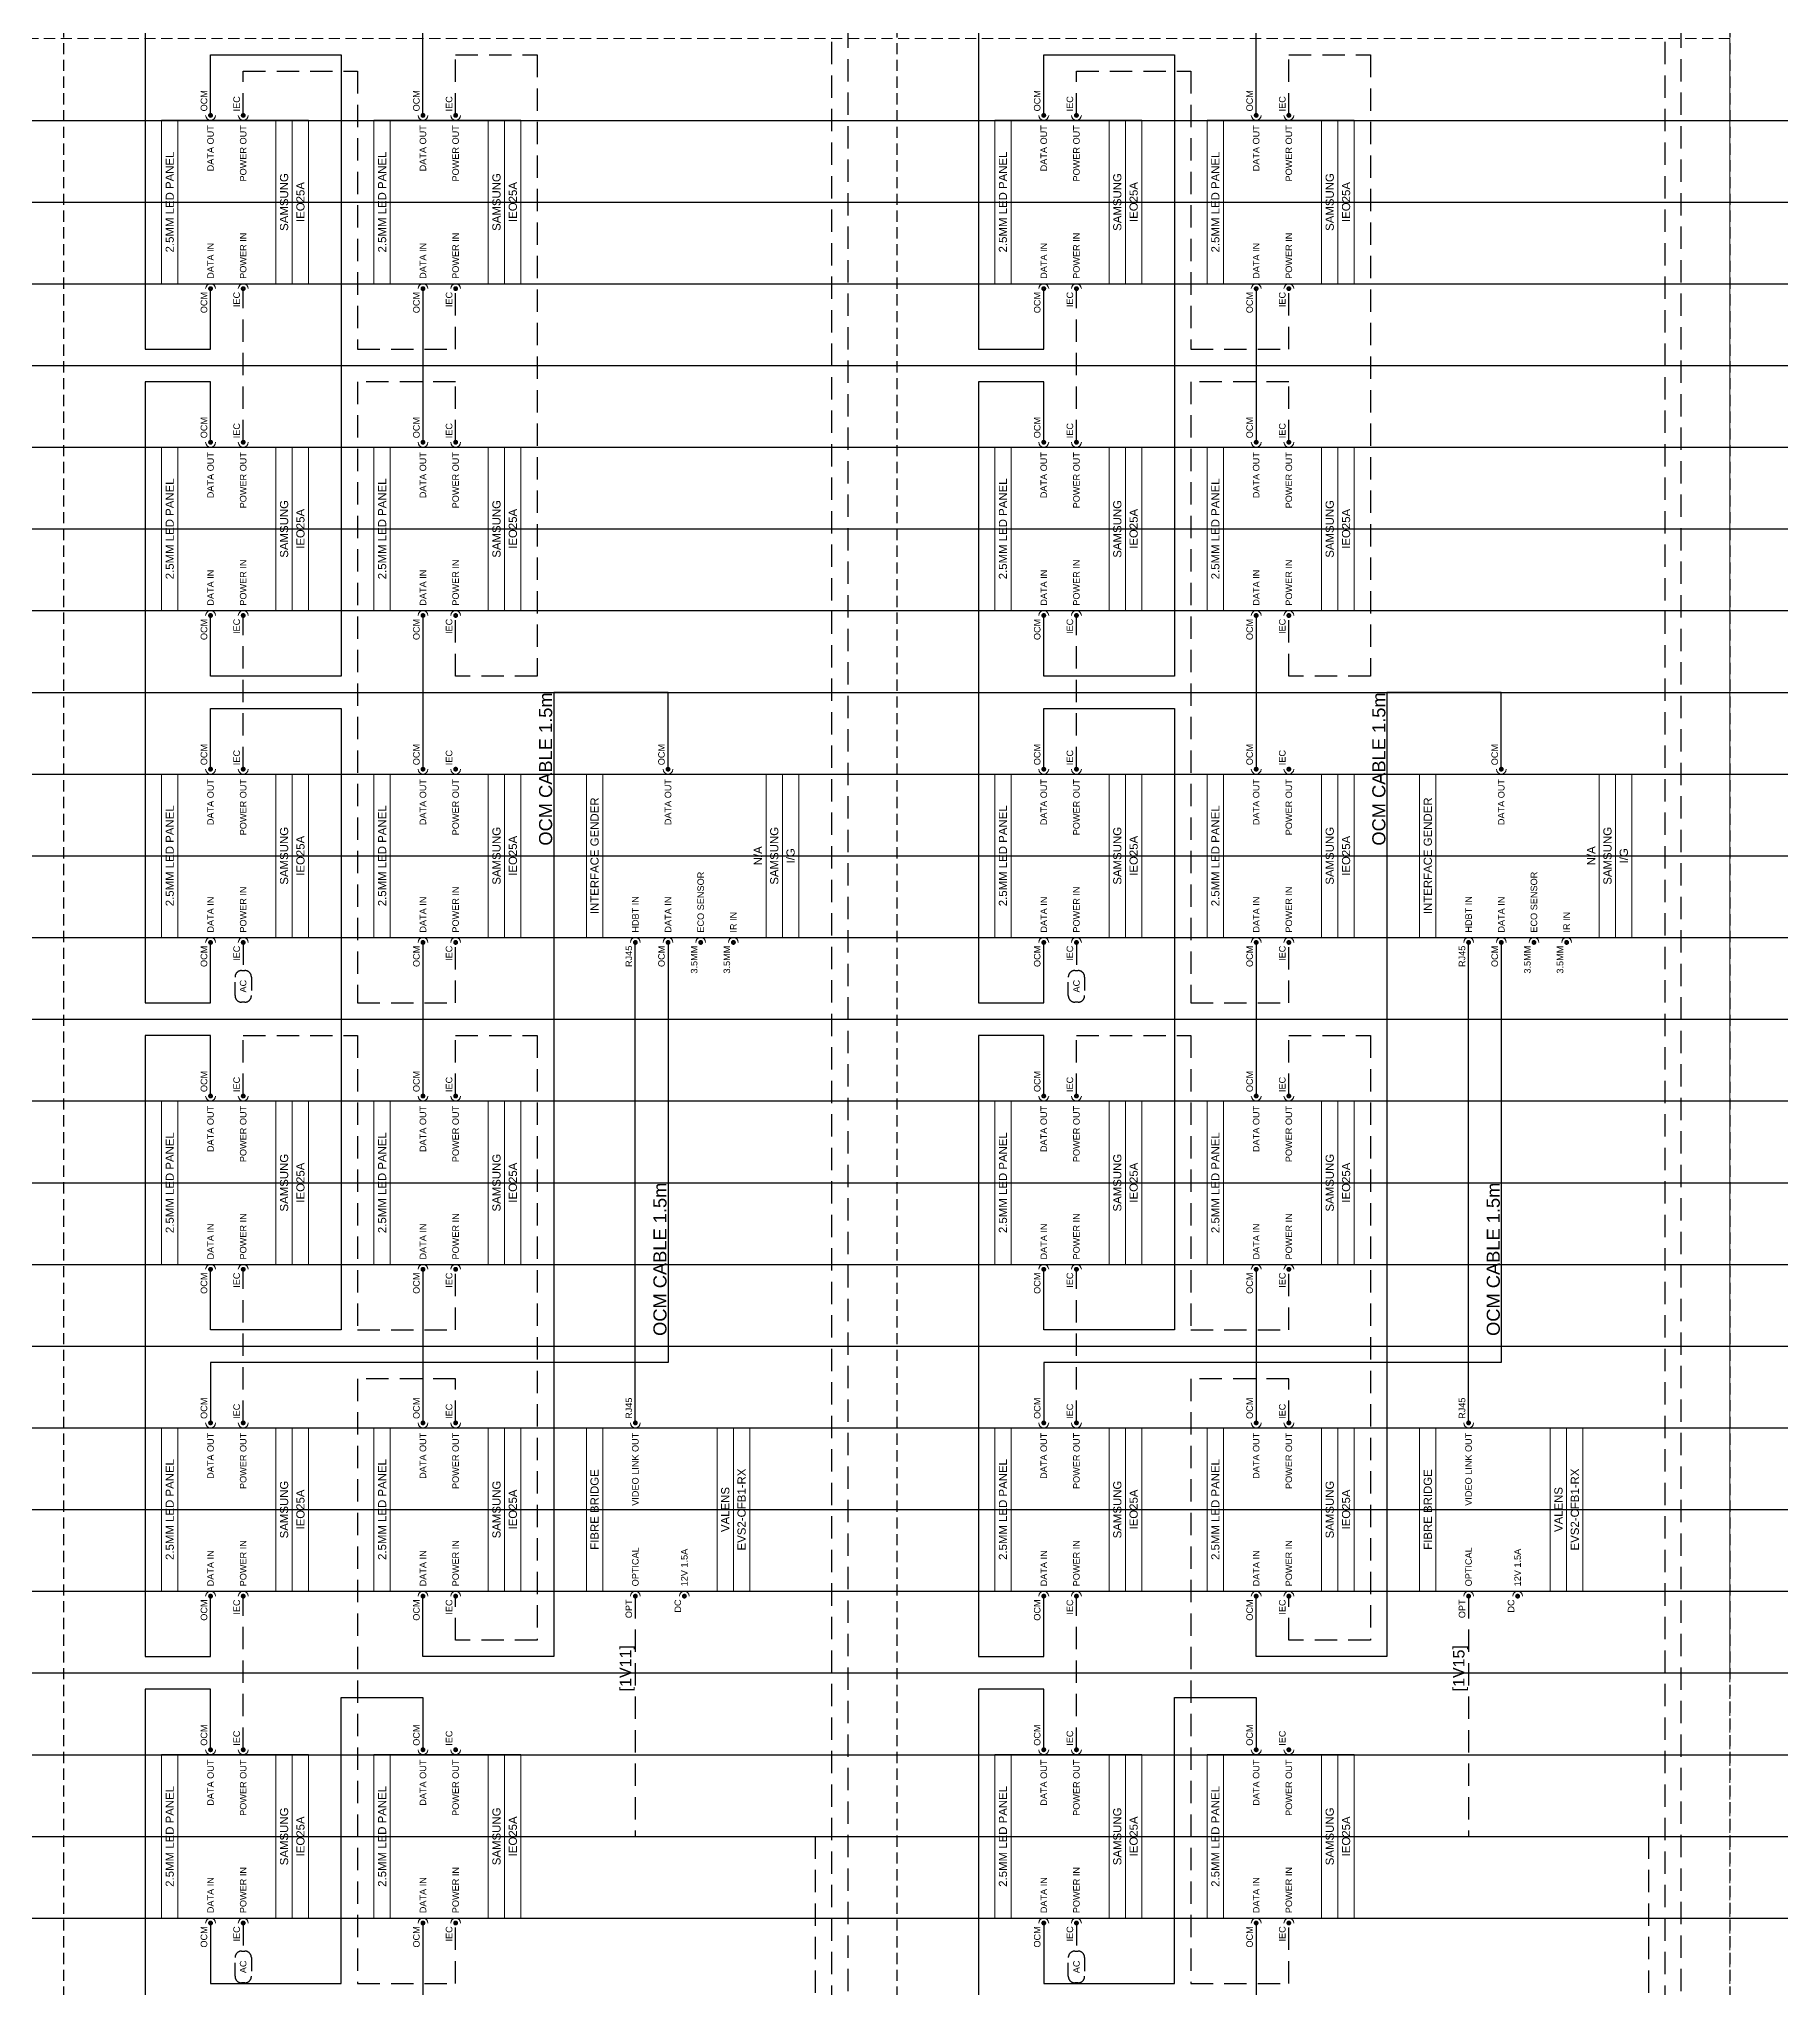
# Model space of a CAD drawing. Header units: millimetres. Extents: x 0 to 592, y -6 to 839.
# Drawn here: x 195 to 390.1, y 420.9 to 639.1 of the extents above; entities that cross this region are included whole.
import ezdxf
from ezdxf.enums import TextEntityAlignment as Align

# ---------------------------------------------------------------- set-up
doc = ezdxf.new("R2010")
doc.units = ezdxf.units.MM
doc.linetypes.add('DASHED', pattern=[0.75, 0.5, -0.25])
doc.linetypes.add('DASHED2', pattern=[0.375, 0.25, -0.125])
for name, color, linetype in [('SC - 3 Core Flex', 7, 'DASHED'), ('SC - Cat - Red - AV', 1, 'Continuous'), ('SC - Fibre', 170, 'DASHED'), ('SC - Text', 7, 'Continuous'), ('Text', 7, 'Continuous')]:
    doc.layers.add(name, color=color, linetype=linetype)
doc.layers.add('SC - Equipment', color=7, linetype='Continuous', lineweight=13)
doc.layers.add('SC - Xlines', color=252, linetype='Continuous', plot=False)
doc.styles.add('ARIAL', font='arial.ttf')
doc.styles.get("Standard").update_dxf_attribs({"font": 'arial.ttf'})

# ---------------------------------------------------------------- blocks, each defined once
blk = doc.blocks.new('SAMSUNG LH025IEA - SCHEMATIC')
at = {"layer": 'SC - Equipment'}
for p, q in [((-25, 0), (25, 0)), ((-25, -45), (-25, 0)), ((25, 0), (25, -45)), ((25, -5), (-25, -5)), ((25, -35), (-25, -35)), ((25, -35), (-25, -35)), ((25, -40), (-25, -40)), ((25, -40), (-25, -40)), ((25, -40), (-25, -40)), ((25, -45), (-25, -45))]:
    blk.add_line(p, q, dxfattribs=at)
at = {"layer": 'SC - Equipment', "const_width": 0.7}
for points in [[(-26.1, -15, 1), (-26.9, -15, 1)], [(26.1, -15, -1), (26.9, -15, -1)], [(-26.1, -25, 1), (-26.9, -25, 1)], [(26.1, -25, -1), (26.9, -25, -1)]]:
    blk.add_lwpolyline(points, format="xyb", close=True, dxfattribs=at)
at = {"layer": 'SC - Equipment'}
for centre, start, end in [((-26.5, -15), 270, 90), ((26.5, -15), 90, 270), ((-26.5, -25), 270, 90), ((26.5, -25), 90, 270)]:
    blk.add_arc(centre, 1.5, start, end, dxfattribs=at)
at = {"ltscale": 5}
for tag, p in [('DESCRIPTION', (0, -2.5)), ('MODEL', (0, -42.5)), ('MAKE', (0, -37.5))]:
    blk.add_attdef(tag, text='', height=2.5, dxfattribs=at).set_placement(p, align=Align.MIDDLE_CENTER)
at = {"ltscale": 5, "flags": 1}
for tag, p in [('ROOM_TYPE', (45, -5)), ('LOCATION', (45, -10)), ('RACK_EQUIPMENT_(Y/N)', (45, -15)), ('IP_(Y/N)', (45, -30)), ('POE(WATT)', (45, -35)), ('AMP(@240V)', (45, -40)), ('WATT', (45, -45)), ('BTU/H', (45, -50)), ('WEIGHT(KG)', (45, -55)), ('TRANSFORMER_TAPS', (45, -60))]:
    blk.add_attdef(tag, p, '', height=2.5, dxfattribs=at)
blk.add_attdef('BRACKET', text='', height=2.5, dxfattribs=at).set_placement((0, -32.5), align=Align.MIDDLE_CENTER)
at = {"layer": 'SC - Equipment', "ltscale": 5, "char_height": 2}
for s, insert, width, attachment_point in [('OCM', (-27.5, -13), 5.7736, 6), ('DATA IN', (-23.5, -15), 23.5, 4), ('DATA OUT', (23.5, -15), 23.5, 6), ('OCM', (27.72, -13), 7.1748, 4), ('IEC', (-27.5, -23), 5.7736, 6), ('IEC', (27.72, -23), 7.1748, 4), ('POWER IN', (-23.5, -25), 23.5, 4), ('POWER OUT', (23.5, -25), 23.5, 6)]:
    blk.add_mtext(s, dxfattribs=dict(at, insert=insert, width=width, attachment_point=attachment_point))
blk = doc.blocks.new('SAMSUNG I-G CARD - SCHEMATIC')
at = {"layer": 'SC - Equipment'}
for p, q in [((-25, 0), (25, 0)), ((-25, -65), (-25, 0)), ((25, 0), (25, -65)), ((25, -5), (-25, -5)), ((25, -55), (-25, -55)), ((25, -55), (-25, -55)), ((25, -60), (-25, -60)), ((25, -60), (-25, -60)), ((25, -60), (-25, -60)), ((25, -65), (-25, -65))]:
    blk.add_line(p, q, dxfattribs=at)
at = {"layer": 'SC - Equipment', "const_width": 0.7}
for points in [[(-26.1, -15, 1), (-26.9, -15, 1)], [(-26.1, -25, 1), (-26.9, -25, 1)], [(26.1, -25, -1), (26.9, -25, -1)], [(-26.1, -35, 1), (-26.9, -35, 1)], [(-26.1, -45, 1), (-26.9, -45, 1)]]:
    blk.add_lwpolyline(points, format="xyb", close=True, dxfattribs=at)
at = {"layer": 'SC - Equipment'}
for centre, start, end in [((-26.5, -15), 270, 90), ((-26.5, -25), 270, 90), ((26.5, -25), 90, 270), ((-26.5, -35), 270, 90), ((-26.5, -45), 270, 90)]:
    blk.add_arc(centre, 1.5, start, end, dxfattribs=at)
at = {"ltscale": 5}
for tag, p in [('DESCRIPTION', (0, -2.5)), ('BRACKET', (0, -52.5)), ('MAKE', (0, -57.5)), ('MODEL', (0, -62.5))]:
    blk.add_attdef(tag, text='', height=2.5, dxfattribs=at).set_placement(p, align=Align.MIDDLE_CENTER)
at = {"ltscale": 5, "flags": 1}
for tag, p in [('ROOM_TYPE', (45, -5)), ('LOCATION', (45, -10)), ('RACK_EQUIPMENT_(Y/N)', (45, -15)), ('IP_(Y/N)', (45, -30)), ('POE(WATT)', (45, -35)), ('AMP(@240V)', (45, -40)), ('WATT', (45, -45)), ('BTU/H', (45, -50)), ('WEIGHT(KG)', (45, -55)), ('TRANSFORMER_TAPS', (45, -60))]:
    blk.add_attdef(tag, p, '', height=2.5, dxfattribs=at)
at = {"layer": 'SC - Equipment', "ltscale": 5, "char_height": 2}
for s, insert, width, attachment_point in [('RJ45', (-27.5, -13), 5.7736, 6), ('HDBT IN', (-23.5, -15), 23.5, 4), ('OCM', (-27.5, -23), 5.7736, 6), ('OCM', (27.7, -23), 3.7458, 4), ('DATA IN ', (-23.5, -25), 28.0635, 4), ('DATA OUT', (23.5, -25), 23.5, 6), ('3.5MM', (-27.5, -33), 5.7736, 6), ('ECO SENSOR', (-23.5, -35), 23.5, 4), ('3.5MM', (-27.5, -43), 5.7736, 6), ('IR IN', (-23.5, -45), 23.5, 4)]:
    blk.add_mtext(s, dxfattribs=dict(at, insert=insert, width=width, attachment_point=attachment_point))
blk = doc.blocks.new('VALENS - FIBRE BRIDGE RX')
at = {"layer": 'SC - Equipment'}
for p, q in [((-25, 0), (25, 0)), ((-25, -50), (-25, 0)), ((25, 0), (25, -50)), ((25, -5), (-25, -5)), ((25, -40), (-25, -40)), ((25, -40), (-25, -40)), ((25, -45), (-25, -45)), ((25, -45), (-25, -45)), ((25, -45), (-25, -45)), ((25, -50), (-25, -50))]:
    blk.add_line(p, q, dxfattribs=at)
at = {"layer": 'SC - Equipment', "const_width": 0.7}
for points in [[(-26.1, -15, 1), (-26.9, -15, 1)], [(26.1, -15, -1), (26.9, -15, -1)], [(-26.1, -30, 1), (-26.9, -30, 1)]]:
    blk.add_lwpolyline(points, format="xyb", close=True, dxfattribs=at)
at = {"layer": 'SC - Equipment'}
for centre, start, end in [((-26.5, -15), 270, 90), ((26.5, -15), 90, 270), ((-26.5, -30), 270, 90)]:
    blk.add_arc(centre, 1.5, start, end, dxfattribs=at)
at = {"ltscale": 5}
for tag, p in [('DESCRIPTION', (0, -2.5)), ('MAKE', (0, -42.5)), ('MODEL', (0, -47.5))]:
    blk.add_attdef(tag, text='', height=2.5, dxfattribs=at).set_placement(p, align=Align.MIDDLE_CENTER)
at = {"ltscale": 5, "flags": 1}
for tag, p in [('ROOM_TYPE', (45, -5)), ('LOCATION', (45, -10)), ('RACK_EQUIPMENT_(Y/N)', (45, -15)), ('IP_(Y/N)', (45, -30)), ('POE(WATT)', (45, -35)), ('AMP(@240V)', (45, -40)), ('WATT', (45, -45)), ('BTU/H', (45, -50)), ('WEIGHT(KG)', (45, -55)), ('TRANSFORMER_TAPS', (45, -60))]:
    blk.add_attdef(tag, p, '', height=2.5, dxfattribs=at)
blk.add_attdef('BRACKET', text='', height=2.5, dxfattribs=at).set_placement((0, -37.5), align=Align.MIDDLE_CENTER)
at = {"layer": 'SC - Equipment', "ltscale": 5, "char_height": 2}
for s, insert, width, attachment_point in [('OPT', (-27.5, -13), 5.7736, 6), ('OPTICAL', (-23.5, -15), 31.9845, 4), ('VIDEO LINK OUT', (23.5, -15), 23.5, 6), ('RJ45', (27.72, -13), 7.1748, 4), ('DC', (-27.5, -28), 5.7736, 6), ('12V 1.5A', (-23.5, -30), 23.5, 4)]:
    blk.add_mtext(s, dxfattribs=dict(at, insert=insert, width=width, attachment_point=attachment_point))

msp = doc.modelspace()

# ---------------------------------------------------------------- linework, layer by layer
at = {"color": 31, "linetype": 'DASHED2', "ltscale": 5}
for p, q in [((197.78, 839.28), (197.78, 62.45)), ((291.06, 839.28), (291.06, 62.45)), ((384.34, 839.28), (384.34, 62.45))]:
    msp.add_line(p, q, dxfattribs=at)
at = {"ltscale": 5}
for points in [[(214.24, 667.13), (214.24, 673.9), (206.92, 673.9), (206.92, 604.4), (214.24, 604.4), (214.24, 611.16)], [(307.52, 667.13), (307.52, 673.9), (300.2, 673.9), (300.2, 604.4), (307.52, 604.4), (307.52, 611.16)], [(238.01, 630.55), (238.01, 647.74)], [(331.3, 630.55), (331.3, 647.74)], [(214.24, 630.55), (214.24, 637.32), (228.87, 637.32), (228.87, 567.81), (214.24, 567.81), (214.24, 574.58)], [(307.52, 630.55), (307.52, 637.32), (322.15, 637.32), (322.15, 567.81), (307.52, 567.81), (307.52, 574.58)], [(238.01, 611.16), (238.01, 593.97)], [(331.3, 611.16), (331.3, 593.97)], [(214.24, 593.97), (214.24, 600.74), (206.92, 600.74), (206.92, 531.23), (214.24, 531.23), (214.24, 538)], [(307.52, 593.97), (307.52, 600.74), (300.2, 600.74), (300.2, 531.23), (307.52, 531.23), (307.52, 538)], [(238.01, 574.58), (238.01, 557.39)], [(331.3, 574.58), (331.3, 557.39)], [(265.45, 557.39), (265.45, 565.98), (252.65, 565.98), (252.65, 458.07), (238.01, 458.07), (238.01, 464.84)], [(358.73, 557.39), (358.73, 565.98), (345.93, 565.98), (345.93, 458.07), (331.3, 458.07), (331.3, 464.84)], [(214.24, 557.39), (214.24, 564.16), (228.87, 564.16), (228.87, 494.65), (214.24, 494.65), (214.24, 501.42)], [(307.52, 557.39), (307.52, 564.16), (322.15, 564.16), (322.15, 494.65), (307.52, 494.65), (307.52, 501.42)], [(265.45, 538), (265.45, 490.99), (214.24, 490.99), (214.24, 484.22)], [(238.01, 538), (238.01, 520.81)], [(358.73, 538), (358.73, 490.99), (307.52, 490.99), (307.52, 484.22)], [(331.3, 538), (331.3, 520.81)], [(214.24, 520.81), (214.24, 527.57), (206.92, 527.57), (206.92, 458.07), (214.24, 458.07), (214.24, 464.84)], [(307.52, 520.81), (307.52, 527.57), (300.2, 527.57), (300.2, 458.07), (307.52, 458.07), (307.52, 464.84)], [(238.01, 501.42), (238.01, 484.22)], [(331.3, 501.42), (331.3, 484.22)], [(214.24, 447.64), (214.24, 454.41), (206.92, 454.41), (206.92, 384.91), (214.24, 384.91), (214.24, 391.67)], [(307.52, 447.64), (307.52, 454.41), (300.2, 454.41), (300.2, 384.91), (307.52, 384.91), (307.52, 391.67)], [(214.24, 428.25), (214.24, 421.49), (228.87, 421.49), (228.87, 453.5), (238.01, 453.5), (238.01, 447.64)], [(307.52, 428.25), (307.52, 421.49), (322.15, 421.49), (322.15, 453.5), (331.3, 453.5), (331.3, 447.64)], [(238.02, 428.25), (238.02, 411.06)], [(331.3, 428.25), (331.3, 411.06)]]:
    msp.add_lwpolyline(points, dxfattribs=at)
at = {"layer": 'SC - 3 Core Flex', "ltscale": 5}
for points in [[(241.67, 630.55), (241.67, 637.32), (250.82, 637.32), (250.82, 567.81), (241.67, 567.81), (241.67, 574.58)], [(334.96, 630.55), (334.96, 637.32), (344.1, 637.32), (344.1, 567.81), (334.96, 567.81), (334.96, 574.58)], [(217.89, 630.55), (217.89, 635.49), (230.7, 635.49), (230.7, 604.4), (241.67, 604.4), (241.67, 611.16)], [(311.18, 630.55), (311.18, 635.49), (323.98, 635.49), (323.98, 604.4), (334.96, 604.4), (334.96, 611.16)], [(217.89, 593.97), (217.89, 611.16)], [(311.18, 593.97), (311.18, 611.16)], [(241.67, 593.97), (241.67, 600.74), (230.7, 600.74), (230.7, 531.23), (241.67, 531.23), (241.67, 538)], [(334.96, 593.97), (334.96, 600.74), (323.98, 600.74), (323.98, 531.23), (334.96, 531.23), (334.96, 538)], [(217.89, 557.39), (217.89, 574.58)], [(311.18, 557.39), (311.18, 574.58)], [(217.89, 538), (217.89, 534.85)], [(311.18, 538), (311.18, 534.85)], [(217.89, 520.81), (217.89, 527.57), (230.7, 527.57), (230.7, 494.65), (241.67, 494.65), (241.67, 501.42)], [(241.67, 520.81), (241.67, 527.57), (250.82, 527.57), (250.82, 459.9), (241.67, 459.9), (241.67, 464.84)], [(311.18, 520.81), (311.18, 527.57), (323.98, 527.57), (323.98, 494.65), (334.96, 494.65), (334.96, 501.42)], [(334.96, 520.81), (334.96, 527.57), (344.1, 527.57), (344.1, 459.9), (334.96, 459.9), (334.96, 464.84)], [(217.89, 484.22), (217.89, 501.42)], [(311.18, 484.22), (311.18, 501.42)], [(241.67, 484.22), (241.67, 489.16), (230.7, 489.16), (230.7, 421.49), (241.67, 421.49), (241.67, 428.25)], [(334.96, 484.22), (334.96, 489.16), (323.98, 489.16), (323.98, 421.49), (334.96, 421.49), (334.96, 428.25)], [(217.89, 447.64), (217.89, 464.84)], [(311.18, 447.64), (311.18, 464.84)], [(217.89, 428.25), (217.89, 425.11)], [(311.18, 428.25), (311.18, 425.11)]]:
    msp.add_lwpolyline(points, dxfattribs=at)
at = {"layer": 'SC - 3 Core Flex', "ltscale": 3}
for points in [[(216.98, 532.04), (216.98, 534.12, -0.414214), (217.71, 534.85), (218.08, 534.85, -0.414214), (218.81, 534.12), (218.81, 532.04, -0.414214), (218.08, 531.31), (217.71, 531.31, -0.414214)], [(310.26, 532.04), (310.26, 534.12, -0.414214), (311, 534.85), (311.36, 534.85, -0.414214), (312.09, 534.12), (312.09, 532.04, -0.414214), (311.36, 531.31), (311, 531.31, -0.414214)], [(216.98, 422.29), (216.98, 424.38, -0.414214), (217.71, 425.11), (218.08, 425.11, -0.414214), (218.81, 424.38), (218.81, 422.29, -0.414214), (218.08, 421.56), (217.71, 421.56, -0.414214)], [(310.26, 422.29), (310.26, 424.38, -0.414214), (311, 425.11), (311.36, 425.11, -0.414214), (312.09, 424.38), (312.09, 422.29, -0.414214), (311.36, 421.56), (311, 421.56, -0.414214)]]:
    msp.add_lwpolyline(points, format="xyb", close=True, dxfattribs=at)
at = {"layer": 'SC - Cat - Red - AV', "ltscale": 5}
for points in [[(261.79, 484.22), (261.79, 538)], [(355.08, 484.22), (355.08, 538)]]:
    msp.add_lwpolyline(points, dxfattribs=at)
at = {"layer": 'SC - Equipment', "color": 251, "linetype": 'DASHED2', "ltscale": 5, "true_color": 0x636466}
for points in [[(18.53, 639.15), (18.53, 456.24), (384.34, 456.24), (384.34, 639.15)], [(18.52, 456.24), (18.52, 273.33), (384.34, 273.33), (384.34, 456.24)]]:
    msp.add_lwpolyline(points, close=True, dxfattribs=at)
at = {"layer": 'SC - Fibre', "ltscale": 5}
for points in [[(285.57, 839.36), (285.57, 42.33)], [(378.85, 839.36), (378.85, 42.33)], [(261.79, 830.65), (261.79, 803.77), (283.74, 803.77), (283.74, 42.33)], [(355.08, 830.65), (355.08, 803.77), (377.03, 803.77), (377.03, 42.33)], [(261.79, 464.84), (261.79, 437.95), (281.91, 437.95), (281.91, 42.33)], [(355.08, 464.84), (355.08, 437.95), (375.2, 437.95), (375.2, 42.33)]]:
    msp.add_lwpolyline(points, dxfattribs=at)
at = {"layer": 'SC - Xlines', "color": 250, "ltscale": 5}
for points in [[(-0.03, 630), (519.95, 630)], [(-0.03, 611.71), (519.95, 611.71)], [(-0.03, 593.42), (519.95, 593.42)], [(-0.03, 575.13), (519.95, 575.13)], [(-0.03, 556.84), (519.95, 556.84)], [(-0.03, 538.55), (519.95, 538.55)], [(-0.03, 520.26), (519.95, 520.26)], [(-0.03, 501.97), (519.95, 501.97)], [(-0.03, 483.68), (519.95, 483.68)], [(-0.03, 465.38), (519.95, 465.38)], [(-0.03, 447.09), (519.95, 447.09)], [(-0.03, 428.8), (519.95, 428.8)]]:
    msp.add_lwpolyline(points, dxfattribs=at)
at = {"layer": 'SC - Xlines', "ltscale": 5}
for points in [[(-0.03, 620.86), (519.95, 620.86)], [(-0.03, 602.57), (519.95, 602.57)], [(-0.03, 584.28), (519.95, 584.28)], [(-0.03, 565.98), (519.95, 565.98)], [(-0.03, 547.69), (519.95, 547.69)], [(-0.03, 529.4), (519.95, 529.4)], [(-0.03, 511.11), (519.95, 511.11)], [(-0.03, 492.82), (519.95, 492.82)], [(-0.03, 474.53), (519.95, 474.53)], [(-0.03, 456.24), (519.95, 456.24)], [(-0.03, 437.95), (519.95, 437.95)]]:
    msp.add_lwpolyline(points, dxfattribs=at)

# ---------------------------------------------------------------- block references
at = {"ltscale": 5, "xscale": 0.3658170103836395, "yscale": 0.3658170103836395, "zscale": 0.3658170103836395, "rotation": 90.00000000000001}
for name, p, values in [('SAMSUNG LH025IEA - SCHEMATIC', (208.75, 620.86), {'DESCRIPTION': '2.5MM LED PANEL', 'MAKE': 'SAMSUNG', 'MODEL': 'IEO25A'}), ('SAMSUNG LH025IEA - SCHEMATIC', (232.53, 620.86), {'DESCRIPTION': '2.5MM LED PANEL', 'MAKE': 'SAMSUNG', 'MODEL': 'IEO25A'}), ('SAMSUNG LH025IEA - SCHEMATIC', (302.03, 620.86), {'DESCRIPTION': '2.5MM LED PANEL', 'MAKE': 'SAMSUNG', 'MODEL': 'IEO25A'}), ('SAMSUNG LH025IEA - SCHEMATIC', (325.81, 620.86), {'DESCRIPTION': '2.5MM LED PANEL', 'MAKE': 'SAMSUNG', 'MODEL': 'IEO25A'}), ('SAMSUNG LH025IEA - SCHEMATIC', (208.75, 584.28), {'DESCRIPTION': '2.5MM LED PANEL', 'MAKE': 'SAMSUNG', 'MODEL': 'IEO25A'}), ('SAMSUNG LH025IEA - SCHEMATIC', (232.53, 584.28), {'DESCRIPTION': '2.5MM LED PANEL', 'MAKE': 'SAMSUNG', 'MODEL': 'IEO25A'}), ('SAMSUNG LH025IEA - SCHEMATIC', (302.03, 584.28), {'DESCRIPTION': '2.5MM LED PANEL', 'MAKE': 'SAMSUNG', 'MODEL': 'IEO25A'}), ('SAMSUNG LH025IEA - SCHEMATIC', (325.81, 584.28), {'DESCRIPTION': '2.5MM LED PANEL', 'MAKE': 'SAMSUNG', 'MODEL': 'IEO25A'}), ('SAMSUNG LH025IEA - SCHEMATIC', (208.75, 547.69), {'DESCRIPTION': '2.5MM LED PANEL', 'MAKE': 'SAMSUNG', 'MODEL': 'IEO25A'}), ('SAMSUNG LH025IEA - SCHEMATIC', (232.53, 547.69), {'DESCRIPTION': '2.5MM LED PANEL', 'MAKE': 'SAMSUNG', 'MODEL': 'IEO25A'}), ('SAMSUNG I-G CARD - SCHEMATIC', (256.31, 547.69), {'DESCRIPTION': 'INTERFACE GENDER', 'MAKE': 'SAMSUNG', 'MODEL': 'I/G', 'BRACKET': 'N/A'}), ('SAMSUNG LH025IEA - SCHEMATIC', (302.03, 547.69), {'DESCRIPTION': '2.5MM LED PANEL', 'MAKE': 'SAMSUNG', 'MODEL': 'IEO25A'}), ('SAMSUNG LH025IEA - SCHEMATIC', (325.81, 547.69), {'DESCRIPTION': '2.5MM LED PANEL', 'MAKE': 'SAMSUNG', 'MODEL': 'IEO25A'}), ('SAMSUNG I-G CARD - SCHEMATIC', (349.59, 547.69), {'DESCRIPTION': 'INTERFACE GENDER', 'MAKE': 'SAMSUNG', 'MODEL': 'I/G', 'BRACKET': 'N/A'}), ('SAMSUNG LH025IEA - SCHEMATIC', (208.75, 511.11), {'DESCRIPTION': '2.5MM LED PANEL', 'MAKE': 'SAMSUNG', 'MODEL': 'IEO25A'}), ('SAMSUNG LH025IEA - SCHEMATIC', (232.53, 511.11), {'DESCRIPTION': '2.5MM LED PANEL', 'MAKE': 'SAMSUNG', 'MODEL': 'IEO25A'}), ('SAMSUNG LH025IEA - SCHEMATIC', (302.03, 511.11), {'DESCRIPTION': '2.5MM LED PANEL', 'MAKE': 'SAMSUNG', 'MODEL': 'IEO25A'}), ('SAMSUNG LH025IEA - SCHEMATIC', (325.81, 511.11), {'DESCRIPTION': '2.5MM LED PANEL', 'MAKE': 'SAMSUNG', 'MODEL': 'IEO25A'}), ('SAMSUNG LH025IEA - SCHEMATIC', (208.75, 474.53), {'DESCRIPTION': '2.5MM LED PANEL', 'MAKE': 'SAMSUNG', 'MODEL': 'IEO25A'}), ('SAMSUNG LH025IEA - SCHEMATIC', (232.53, 474.53), {'DESCRIPTION': '2.5MM LED PANEL', 'MAKE': 'SAMSUNG', 'MODEL': 'IEO25A'}), ('VALENS - FIBRE BRIDGE RX', (256.31, 474.53), {'DESCRIPTION': 'FIBRE BRIDGE', 'MAKE': 'VALENS', 'MODEL': 'EVS2-CFB1-RX'}), ('SAMSUNG LH025IEA - SCHEMATIC', (302.03, 474.53), {'DESCRIPTION': '2.5MM LED PANEL', 'MAKE': 'SAMSUNG', 'MODEL': 'IEO25A'}), ('SAMSUNG LH025IEA - SCHEMATIC', (325.81, 474.53), {'DESCRIPTION': '2.5MM LED PANEL', 'MAKE': 'SAMSUNG', 'MODEL': 'IEO25A'}), ('VALENS - FIBRE BRIDGE RX', (349.59, 474.53), {'DESCRIPTION': 'FIBRE BRIDGE', 'MAKE': 'VALENS', 'MODEL': 'EVS2-CFB1-RX'}), ('SAMSUNG LH025IEA - SCHEMATIC', (208.75, 437.95), {'DESCRIPTION': '2.5MM LED PANEL', 'MAKE': 'SAMSUNG', 'MODEL': 'IEO25A'}), ('SAMSUNG LH025IEA - SCHEMATIC', (232.53, 437.95), {'DESCRIPTION': '2.5MM LED PANEL', 'MAKE': 'SAMSUNG', 'MODEL': 'IEO25A'}), ('SAMSUNG LH025IEA - SCHEMATIC', (302.03, 437.95), {'DESCRIPTION': '2.5MM LED PANEL', 'MAKE': 'SAMSUNG', 'MODEL': 'IEO25A'}), ('SAMSUNG LH025IEA - SCHEMATIC', (325.81, 437.95), {'DESCRIPTION': '2.5MM LED PANEL', 'MAKE': 'SAMSUNG', 'MODEL': 'IEO25A'})]:
    msp.add_blockref(name, p, dxfattribs=at).add_auto_attribs(values)

# ---------------------------------------------------------------- texts
at = {"layer": 'SC - Equipment', "color": 251, "linetype": 'DASHED2', "ltscale": 5, "true_color": 0x636466, "char_height": 1.4633, "attachment_point": 9, "rotation": 90, "style": 'ARIAL'}
for insert in [(252.5, 565.98), (345.78, 565.98), (265.3, 511.11), (358.59, 511.11)]:
    msp.add_mtext('OCM CABLE 1.5m', dxfattribs=dict(at, insert=insert))
at = {"layer": 'SC - Text', "char_height": 1.28, "width": 5.3688, "attachment_point": 9, "rotation": 90}
for s, insert in [('[1V11]', (261.72, 459.35)), ('[1V15]', (355, 459.35))]:
    msp.add_mtext(s, dxfattribs=dict(at, insert=insert))
at = {"layer": 'Text', "char_height": 0.732, "width": 52.6671, "attachment_point": 5, "rotation": 90}
for insert in [(217.89, 533.1), (311.18, 533.1), (217.89, 423.35), (311.18, 423.35)]:
    msp.add_mtext('AC', dxfattribs=dict(at, insert=insert))

doc.saveas('drawing.dxf')
